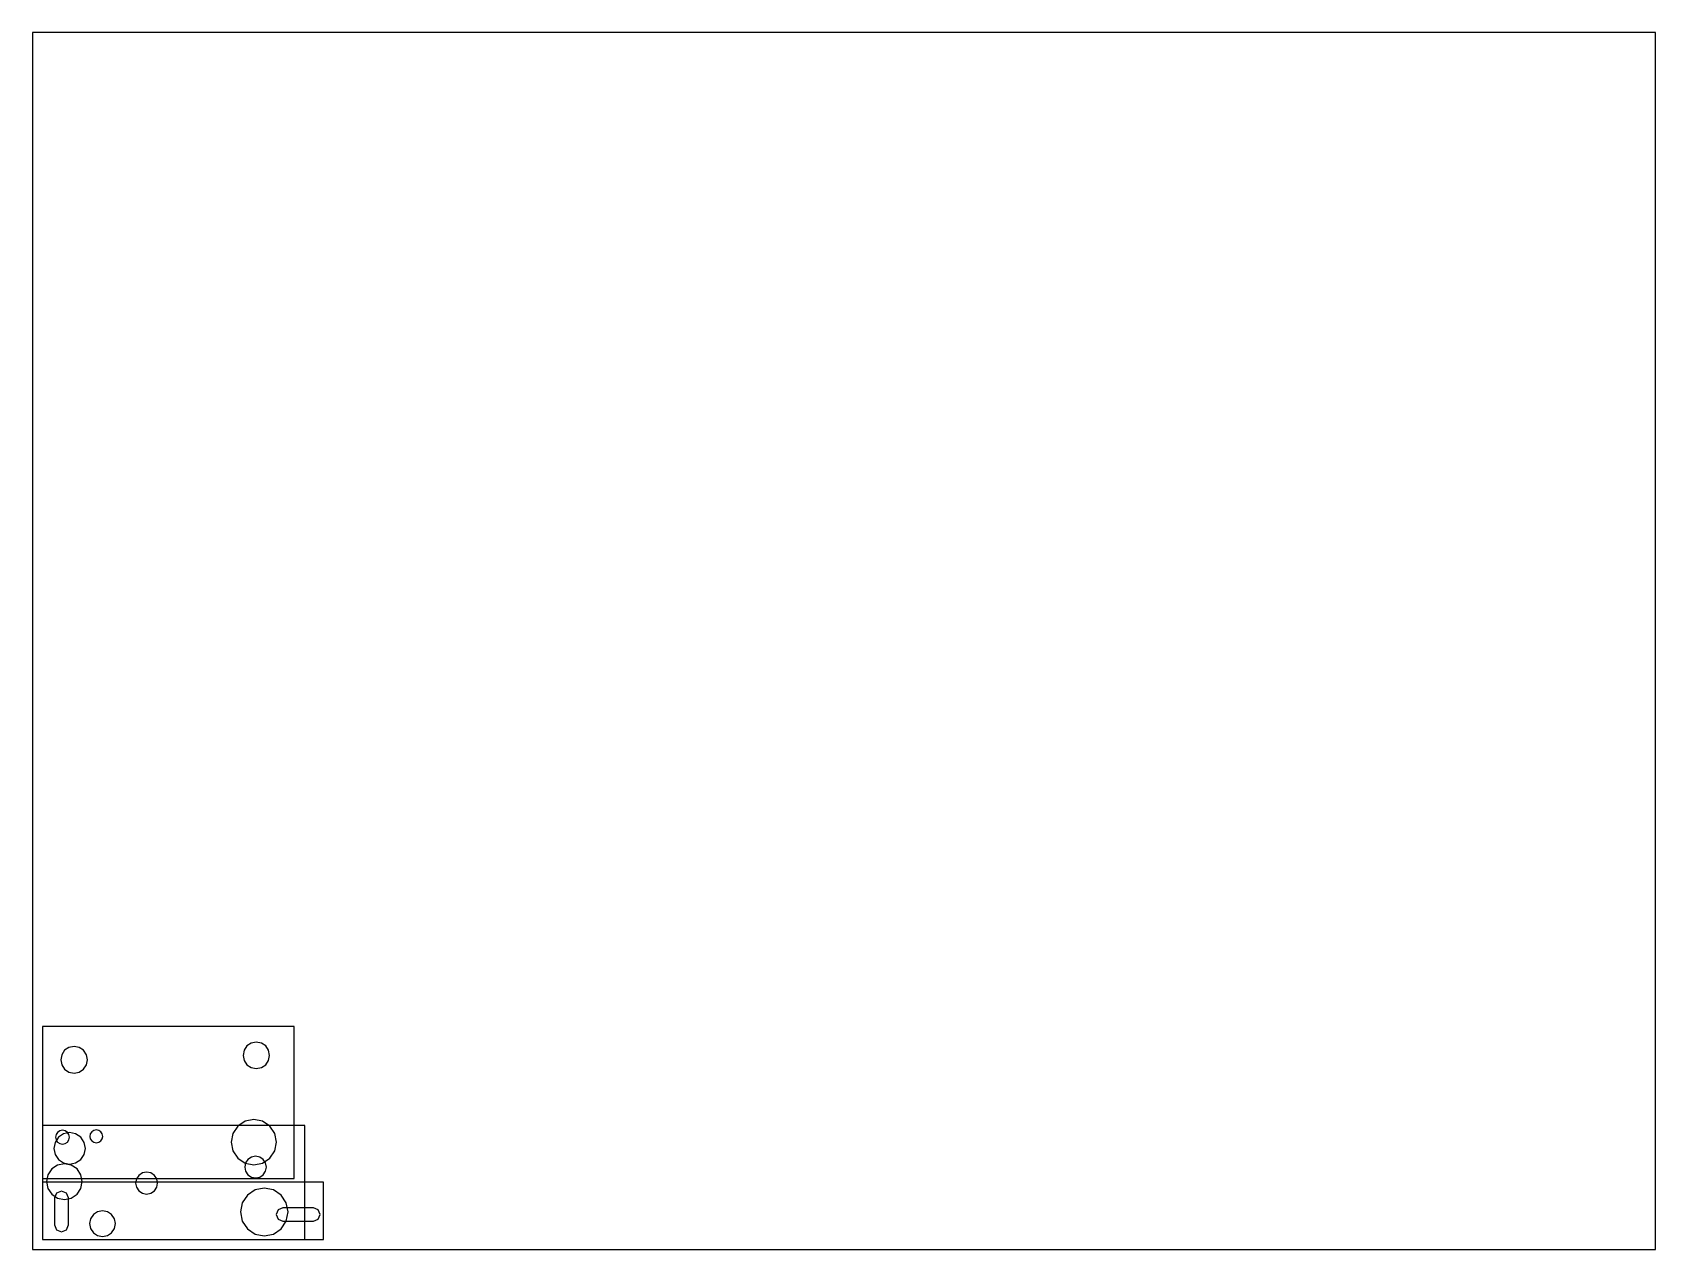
# Model space of a CAD drawing. Header units: millimetres. Extents: x 0 to 800, y 0 to 600.
import ezdxf

# ---------------------------------------------------------------- set-up
doc = ezdxf.new("R2010")
doc.units = ezdxf.units.MM

msp = doc.modelspace()

# ---------------------------------------------------------------- linework, layer by layer
at = {"layer": 'HOLES', "color": 2}
for points in [[(27.06, 93.56), (26.56, 96.07), (25.14, 98.21), (23.01, 99.63), (20.49, 100.13), (17.98, 99.63), (15.84, 98.21), (14.42, 96.07), (13.92, 93.56), (14.42, 91.04), (15.84, 88.91), (17.98, 87.49), (20.49, 86.99), (23.01, 87.49), (25.14, 88.91), (26.56, 91.04)], [(116.88, 95.73), (116.38, 98.23), (114.96, 100.35), (112.84, 101.77), (110.34, 102.26), (107.84, 101.77), (105.72, 100.35), (104.3, 98.23), (103.81, 95.73), (104.3, 93.23), (105.72, 91.11), (107.84, 89.69), (110.34, 89.19), (112.84, 89.69), (114.96, 91.11), (116.38, 93.23)], [(120.3, 52.97), (119.45, 57.26), (117.02, 60.89), (113.39, 63.31), (109.1, 64.17), (104.82, 63.31), (101.19, 60.89), (98.76, 57.26), (97.91, 52.97), (98.76, 48.69), (101.19, 45.05), (104.82, 42.63), (109.1, 41.77), (113.39, 42.63), (117.02, 45.05), (119.45, 48.69)], [(26.09, 49.87), (25.5, 52.84), (23.81, 55.36), (21.29, 57.05), (18.32, 57.64), (15.35, 57.05), (12.83, 55.36), (11.15, 52.84), (10.56, 49.87), (11.15, 46.9), (12.83, 44.38), (15.35, 42.7), (18.32, 42.11), (21.29, 42.7), (23.81, 44.38), (25.5, 46.9)], [(18.25, 55.37), (17.99, 56.67), (17.25, 57.78), (16.15, 58.52), (14.84, 58.78), (13.53, 58.52), (12.42, 57.78), (11.68, 56.67), (11.42, 55.37), (11.68, 54.06), (12.42, 52.95), (13.53, 52.21), (14.84, 51.95), (16.15, 52.21), (17.25, 52.95), (17.99, 54.06)], [(34.61, 55.81), (34.37, 57.02), (33.68, 58.05), (32.65, 58.74), (31.43, 58.98), (30.22, 58.74), (29.19, 58.05), (28.5, 57.02), (28.26, 55.81), (28.5, 54.59), (29.19, 53.56), (30.22, 52.87), (31.43, 52.63), (32.65, 52.87), (33.68, 53.56), (34.37, 54.59)], [(24.56, 33.49), (23.89, 36.87), (21.97, 39.74), (19.1, 41.66), (15.72, 42.33), (12.34, 41.66), (9.47, 39.74), (7.55, 36.87), (6.88, 33.49), (7.55, 30.1), (9.47, 27.24), (12.34, 25.32), (15.72, 24.65), (19.1, 25.32), (21.97, 27.24), (23.89, 30.1)], [(115.33, 40.68), (114.92, 42.73), (113.77, 44.46), (112.04, 45.61), (109.99, 46.02), (107.95, 45.61), (106.22, 44.46), (105.06, 42.73), (104.66, 40.68), (105.06, 38.64), (106.22, 36.91), (107.95, 35.75), (109.99, 35.35), (112.04, 35.75), (113.77, 36.91), (114.92, 38.64)], [(61.67, 32.75), (61.25, 34.83), (60.08, 36.58), (58.32, 37.76), (56.25, 38.17), (54.18, 37.76), (52.42, 36.58), (51.24, 34.83), (50.83, 32.75), (51.24, 30.68), (52.42, 28.92), (54.18, 27.75), (56.25, 27.34), (58.32, 27.75), (60.08, 28.92), (61.25, 30.68)], [(17.7, 25.45), (16.7, 27.86), (14.29, 28.86), (11.89, 27.86), (10.89, 25.45), (10.89, 12.13), (11.89, 9.72), (14.29, 8.72), (16.7, 9.72), (17.7, 12.13)], [(126.01, 18.51), (125.11, 23.01), (122.56, 26.82), (118.75, 29.37), (114.25, 30.27), (109.75, 29.37), (105.94, 26.82), (103.39, 23.01), (102.5, 18.51), (103.39, 14.01), (105.94, 10.2), (109.75, 7.65), (114.25, 6.75), (118.75, 7.65), (122.56, 10.2), (125.11, 14.01)], [(40.89, 12.78), (40.4, 15.22), (39.02, 17.29), (36.95, 18.67), (34.52, 19.15), (32.08, 18.67), (30.01, 17.29), (28.63, 15.22), (28.15, 12.78), (28.63, 10.34), (30.01, 8.28), (32.08, 6.9), (34.52, 6.41), (36.95, 6.9), (39.02, 8.28), (40.4, 10.34)], [(123.43, 20.58), (121.09, 19.61), (120.12, 17.27), (121.09, 14.93), (123.43, 13.96), (138.52, 13.96), (140.86, 14.93), (141.83, 17.27), (140.86, 19.61), (138.52, 20.58)]]:
    msp.add_lwpolyline(points, close=True, dxfattribs=at)
at = {"layer": 'PARTS', "color": 1}
for points in [[(5, 109.98), (5, 35), (128.93, 35), (128.93, 109.98)], [(5, 61.09), (5, 5), (134.22, 5), (134.22, 61.09)], [(5, 33.19), (5, 5), (143.49, 5), (143.49, 33.19)]]:
    msp.add_lwpolyline(points, close=True, dxfattribs=at)
at = {"layer": 'SHEET', "color": 8}
msp.add_lwpolyline([(0, 0), (800, 0), (800, 600), (0, 600), (0, 0)], dxfattribs=at)

doc.saveas('drawing.dxf')
